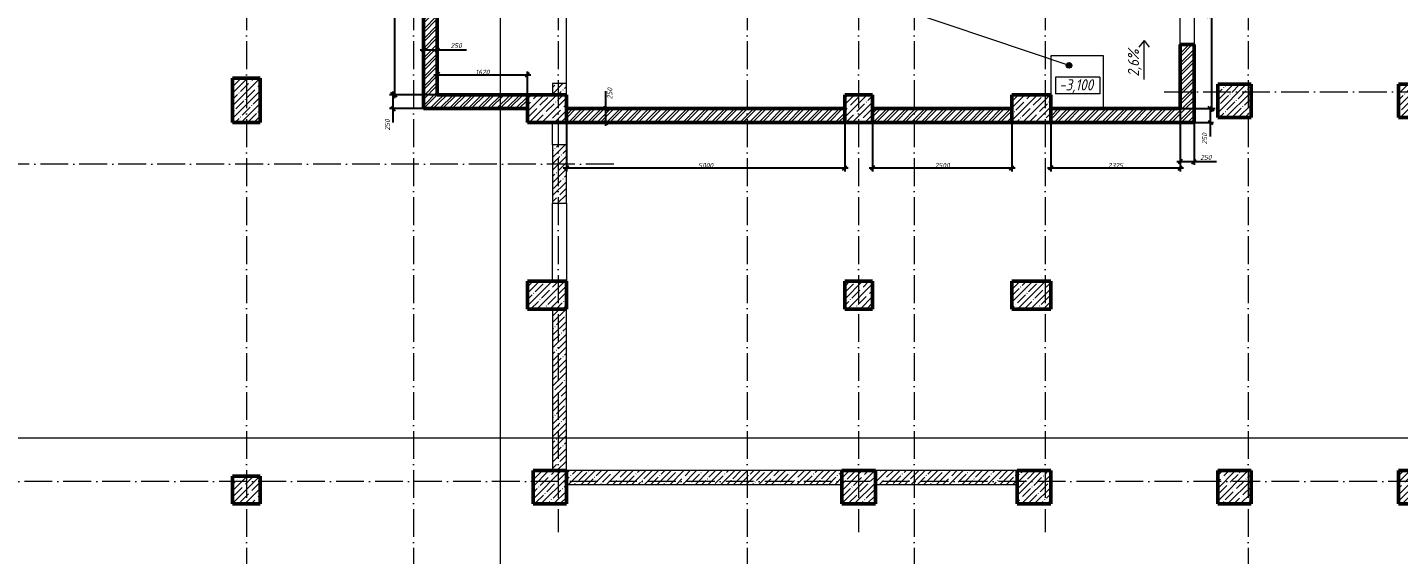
# Model space of a CAD drawing. Header units: millimetres. Extents: x -12989 to 629078, y -109036 to 555275.
# Drawn here: x 527655 to 552289, y 494399 to 503868 of the extents above; entities that cross this region are included whole.
import ezdxf

# ---------------------------------------------------------------- set-up
doc = ezdxf.new("R2010")
doc.units = ezdxf.units.MM
doc.linetypes.add('50_200_ШТРИХ_1Т_ш5_п1_п1_', pattern=[700, 500, -100, 0, -100])
for name, color, linetype, lineweight in [('A-____-____-DIMS', 7, 'Continuous', 9), ('A-FLOR-____-OTLN', 7, 'Continuous', 9), ('A-WALL-____-MCUT-1', 7, 'Continuous', 9), ('A-WALL-____-MCUT-2', 7, 'Continuous', 50), ('A-WALL-____-OTLN', 7, 'Continuous', 9), ('A-WALL-____-PATT-1', 7, 'Continuous', 9), ('G-____-____-DIMS', 7, 'Continuous', 9), ('G-____-____-TEXT', 7, 'Continuous', 9), ('S-COLS-____-MCUT', 7, 'Continuous', 50), ('S-COLS-____-OTLN', 7, 'Continuous', 9), ('S-GRID-____-OTLN-1', 7, '50_200_ШТРИХ_1Т_ш5_п1_п1_', 9)]:
    doc.layers.add(name, color=color, linetype=linetype, lineweight=lineweight)
for name, color, linetype, lineweight, true_color in [('A-WALL-____-OTLN-1', 7, 'Continuous', 9, 0x800000), ('A-WALL-____-PATT-2', 7, 'Continuous', 9, 0x787878), ('G-____-____-SYMB-1', 9, 'Continuous', 9, 0x808080)]:
    doc.layers.add(name, color=color, linetype=linetype, lineweight=lineweight, true_color=true_color)
doc.styles.add('ISOCPEUR_I_2', font='isocpeui.ttf', dxfattribs={"width": 0.85, "height": 2.3})
doc.styles.add('ISOCPEUR_I_3', font='isocpeui.ttf', dxfattribs={"width": 0.85, "height": 2.2})
doc.styles.add('ISOCPEUR_I_7', font='isocpeui.ttf', dxfattribs={"width": 0.9, "height": 90})
doc.dimstyles.new('ISO-1_8_0_9К_СРЕДНИЙ_Кладочные', dxfattribs={"dimscale": 304.8, "dimtxt": 89.638306, "dimasz": 0.246063, "dimexe": 0.19685, "dimexo": 0, "dimgap": 0, "dimtad": 1, "dimdec": 3, "dimrnd": 0.001, "dimdsep": 46, "dimtxsty": 'ISOCPEUR_I_7', "dimblk1": 'OBLIQUE', "dimblk2": 'OBLIQUE', "dimsah": 1, "dimcen": 0.09, "dimdle": 0.19685, "dimazin": 0, "dimtfac": 1, "dimtdec": 4, "dimtix": 1, "dimtmove": 2, "dimatfit": 3, "dimfxl": 1, "dimtvp": 1, "dimtolj": 1, "dimtzin": 0, "dimarcsym": 2})
doc.dimstyles.new('ISO-1_8_0_9К_СРЕДНИЙ_Кладочные_1', dxfattribs={"dimscale": 304.8, "dimtxt": 89.638306, "dimasz": 0.246063, "dimexe": 0.19685, "dimexo": 0, "dimgap": 0, "dimtad": 1, "dimdec": 3, "dimrnd": 0.001, "dimdsep": 46, "dimtxsty": 'ISOCPEUR_I_7', "dimblk1": 'OBLIQUE', "dimblk2": 'OBLIQUE', "dimsah": 1, "dimcen": 0.09, "dimdle": 0.19685, "dimazin": 0, "dimtfac": 1, "dimtdec": 4, "dimtix": 1, "dimtmove": 0, "dimatfit": 3, "dimfxl": 1, "dimtvp": 1, "dimtolj": 1, "dimtzin": 0, "dimarcsym": 2})
pattern_1 = [(45, (513638.8, 428127.92), (-114.04925, 114.04925), []), (45, (513752.85, 428127.92), (-114.04925, 114.04925), [201.612, -40.322, 3.353, -36.97])]
pattern_2 = [(45, (513638.8, 428127.92), (-85.53659, 85.53659), []), (45, (513695.83, 428127.92), (-85.53659, 85.53659), [])]

# ---------------------------------------------------------------- blocks, each defined once
blk = doc.blocks.new('BSC_Колонна _Прямоугольная - 500х700-28080545-АР1_Кладочный план подвала в осях 1-64_Ю-ЯЯ')
at = {"layer": 'S-COLS-____-OTLN'}
h = blk.add_hatch(dxfattribs=at)
h.set_pattern_fill('FP_8', color=256, style=0, pattern_type=2)
h.set_pattern_definition([(315, (-70931.04, 32050), (114.04925, 114.04925), []), (315, (-70931.04, 31935.95), (114.04925, 114.04925), [201.613, -40.323, 3.353, -36.97])])
h.paths.add_polyline_path([(-250, 350), (-250, -350), (250, -350), (250, 350)], flags=0)
at = {"layer": 'S-COLS-____-MCUT'}
for p, q in [((250, 350), (-250, 350)), ((-250, 350), (-250, -350)), ((250, -350), (250, 350)), ((-250, -350), (250, -350))]:
    blk.add_line(p, q, dxfattribs=at)
blk = doc.blocks.new('BSC_Колонна _Прямоугольная - 600х600-V44-АР1_Кладочный план подвала в осях 1-64_Ю-ЯЯ')
at = {"layer": 'S-COLS-____-OTLN'}
h = blk.add_hatch(dxfattribs=at)
h.set_pattern_fill('FP_51', color=256, style=0, pattern_type=2)
h.set_pattern_definition([(45, (-28950, -67481.04), (-114.04925, 114.04925), []), (45, (-28835.95, -67481.04), (-114.04925, 114.04925), [201.613, -40.323, 3.353, -36.97])])
h.paths.add_polyline_path([(-300, -300), (300, -300), (300, 300), (-300, 300)], flags=0)
at = {"layer": 'S-COLS-____-MCUT'}
for p, q in [((300, 300), (-300, 300)), ((-300, 300), (-300, -300)), ((300, -300), (300, 300)), ((-300, -300), (300, -300))]:
    blk.add_line(p, q, dxfattribs=at)
blk = doc.blocks.new('BSC_Колонна _Прямоугольная - 500х800-V59-АР1_Кладочный план подвала в осях 1-64_Ю-ЯЯ')
at = {"layer": 'S-COLS-____-OTLN'}
h = blk.add_hatch(dxfattribs=at)
h.set_pattern_fill('FP_72', color=256, style=0, pattern_type=2)
h.set_pattern_definition([(45, (-17950, -74431.04), (-114.04925, 114.04925), []), (45, (-17835.95, -74431.04), (-114.04925, 114.04925), [201.613, -40.323, 3.353, -36.97])])
h.paths.add_polyline_path([(-250, -400), (250, -400), (250, 400), (-250, 400)], flags=0)
at = {"layer": 'S-COLS-____-MCUT'}
for p, q in [((250, 400), (-250, 400)), ((-250, 400), (-250, -400)), ((250, -400), (250, 400)), ((-250, -400), (250, -400))]:
    blk.add_line(p, q, dxfattribs=at)
blk = doc.blocks.new('BSC_Колонна _Прямоугольная - 500х700-25976089-АР1_Кладочный план подвала в осях 1-64_Ю-ЯЯ')
at = {"layer": 'S-COLS-____-OTLN'}
h = blk.add_hatch(dxfattribs=at)
h.set_pattern_fill('FP_73', color=256, style=0, pattern_type=2)
h.set_pattern_definition([(315, (-74281.04, 23350), (114.04925, 114.04925), []), (315, (-74281.04, 23235.95), (114.04925, 114.04925), [201.613, -40.323, 3.353, -36.97])])
h.paths.add_polyline_path([(-250, 350), (-250, -350), (250, -350), (250, 350)], flags=0)
at = {"layer": 'S-COLS-____-MCUT'}
for p, q in [((250, 350), (-250, 350)), ((-250, 350), (-250, -350)), ((250, -350), (250, 350)), ((-250, -350), (250, -350))]:
    blk.add_line(p, q, dxfattribs=at)
blk = doc.blocks.new('BSC_Колонна _Прямоугольная - 500х700-V60-АР1_Кладочный план подвала в осях 1-64_Ю-ЯЯ')
at = {"layer": 'S-COLS-____-OTLN'}
h = blk.add_hatch(dxfattribs=at)
h.set_pattern_fill('FP_74', color=256, style=0, pattern_type=2)
h.set_pattern_definition([(315, (-70931.04, 23350), (114.04925, 114.04925), []), (315, (-70931.04, 23235.95), (114.04925, 114.04925), [201.613, -40.323, 3.353, -36.97])])
h.paths.add_polyline_path([(-250, 350), (-250, -350), (250, -350), (250, 350)], flags=0)
at = {"layer": 'S-COLS-____-MCUT'}
for p, q in [((250, 350), (-250, 350)), ((-250, 350), (-250, -350)), ((250, -350), (250, 350)), ((-250, -350), (250, -350))]:
    blk.add_line(p, q, dxfattribs=at)
blk = doc.blocks.new('BSC_Колонна _Прямоугольная - 500х500-V63-АР1_Кладочный план подвала в осях 1-64_Ю-ЯЯ')
at = {"layer": 'S-COLS-____-OTLN'}
h = blk.add_hatch(dxfattribs=at)
h.set_pattern_fill('FP_77', color=256, style=0, pattern_type=2)
h.set_pattern_definition([(45, (-17950, -67431.04), (-114.04925, 114.04925), []), (45, (-17835.95, -67431.04), (-114.04925, 114.04925), [201.613, -40.323, 3.353, -36.97])])
h.paths.add_polyline_path([(-250, -250), (250, -250), (250, 250), (-250, 250)], flags=0)
at = {"layer": 'S-COLS-____-MCUT'}
for p, q in [((250, 250), (-250, 250)), ((-250, 250), (-250, -250)), ((250, -250), (250, 250)), ((-250, -250), (250, -250))]:
    blk.add_line(p, q, dxfattribs=at)
blk = doc.blocks.new('BSC_Колонна _Прямоугольная - 500х700-V64-АР1_Кладочный план подвала в осях 1-64_Ю-ЯЯ')
at = {"layer": 'S-COLS-____-OTLN'}
h = blk.add_hatch(dxfattribs=at)
h.set_pattern_fill('FP_78', color=256, style=0, pattern_type=2)
h.set_pattern_definition([(315, (-74281.04, 32050), (114.04925, 114.04925), []), (315, (-74281.04, 31935.95), (114.04925, 114.04925), [201.613, -40.323, 3.353, -36.97])])
h.paths.add_polyline_path([(-250, 350), (-250, -350), (250, -350), (250, 350)], flags=0)
at = {"layer": 'S-COLS-____-MCUT'}
for p, q in [((250, 350), (-250, 350)), ((-250, 350), (-250, -350)), ((250, -350), (250, 350)), ((-250, -350), (250, -350))]:
    blk.add_line(p, q, dxfattribs=at)
blk = doc.blocks.new('BSC_Колонна _Прямоугольная - 600х600-V70-АР1_Кладочный план подвала в осях 1-64_Ю-ЯЯ')
at = {"layer": 'S-COLS-____-OTLN'}
h = blk.add_hatch(dxfattribs=at)
h.set_pattern_fill('FP_84', color=256, style=0, pattern_type=2)
h.set_pattern_definition([(45, (-35700, -67481.04), (-114.04925, 114.04925), []), (45, (-35585.95, -67481.04), (-114.04925, 114.04925), [201.613, -40.323, 3.353, -36.97])])
h.paths.add_polyline_path([(-300, -300), (300, -300), (300, 300), (-300, 300)], flags=0)
at = {"layer": 'S-COLS-____-MCUT'}
for p, q in [((300, 300), (-300, 300)), ((-300, 300), (-300, -300)), ((300, -300), (300, 300)), ((-300, -300), (300, -300))]:
    blk.add_line(p, q, dxfattribs=at)
blk = doc.blocks.new('BSC_Колонна _Прямоугольная - 600х600-28080544-АР1_Кладочный план подвала в осях 1-64_Ю-ЯЯ')
at = {"layer": 'S-COLS-____-OTLN'}
h = blk.add_hatch(dxfattribs=at)
h.set_pattern_fill('FP_85', color=256, style=0, pattern_type=2)
h.set_pattern_definition([(45, (-35700, -74421.04), (-114.04925, 114.04925), []), (45, (-35585.95, -74421.04), (-114.04925, 114.04925), [201.613, -40.323, 3.353, -36.97])])
h.paths.add_polyline_path([(-300, -300), (300, -300), (300, 300), (-300, 300)], flags=0)
at = {"layer": 'S-COLS-____-MCUT'}
for p, q in [((300, 300), (-300, 300)), ((-300, 300), (-300, -300)), ((300, -300), (300, 300)), ((-300, -300), (300, -300))]:
    blk.add_line(p, q, dxfattribs=at)
blk = doc.blocks.new('BSC_Колонна _Прямоугольная - 600х600-V77-АР1_Кладочный план подвала в осях 1-64_Ю-ЯЯ')
at = {"layer": 'S-COLS-____-OTLN'}
h = blk.add_hatch(dxfattribs=at)
h.set_pattern_fill('FP_92', color=256, style=0, pattern_type=2)
h.set_pattern_definition([(45, (-38950, -74421.04), (-114.04925, 114.04925), []), (45, (-38835.95, -74421.04), (-114.04925, 114.04925), [201.613, -40.323, 3.353, -36.97])])
h.paths.add_polyline_path([(-300, -300), (300, -300), (300, 300), (-300, 300)], flags=0)
at = {"layer": 'S-COLS-____-MCUT'}
for p, q in [((300, 300), (-300, 300)), ((-300, 300), (-300, -300)), ((300, -300), (300, 300)), ((-300, -300), (300, -300))]:
    blk.add_line(p, q, dxfattribs=at)
blk = doc.blocks.new('BSC_Колонна _Прямоугольная - 600х600-V84-АР1_Кладочный план подвала в осях 1-64_Ю-ЯЯ')
at = {"layer": 'S-COLS-____-OTLN'}
h = blk.add_hatch(dxfattribs=at)
h.set_pattern_fill('FP_99', color=256, style=0, pattern_type=2)
h.set_pattern_definition([(45, (-38950, -67481.04), (-114.04925, 114.04925), []), (45, (-38835.95, -67481.04), (-114.04925, 114.04925), [201.613, -40.323, 3.353, -36.97])])
h.paths.add_polyline_path([(-300, -300), (300, -300), (300, 300), (-300, 300)], flags=0)
at = {"layer": 'S-COLS-____-MCUT'}
for p, q in [((300, 300), (-300, 300)), ((-300, 300), (-300, -300)), ((300, -300), (300, 300)), ((-300, -300), (300, -300))]:
    blk.add_line(p, q, dxfattribs=at)
blk = doc.blocks.new('BSC_Колонна _Прямоугольная - 600х600-V99-АР1_Кладочный план подвала в осях 1-64_Ю-ЯЯ')
at = {"layer": 'S-COLS-____-OTLN'}
h = blk.add_hatch(dxfattribs=at)
h.set_pattern_fill('FP_115', color=256, style=0, pattern_type=2)
h.set_pattern_definition([(45, (-32100, -67481.04), (-114.04925, 114.04925), []), (45, (-31985.95, -67481.04), (-114.04925, 114.04925), [201.613, -40.323, 3.353, -36.97])])
h.paths.add_polyline_path([(-300, -300), (300, -300), (300, 300), (-300, 300)], flags=0)
at = {"layer": 'S-COLS-____-MCUT'}
for p, q in [((300, 300), (-300, 300)), ((-300, 300), (-300, -300)), ((300, -300), (300, 300)), ((-300, -300), (300, -300))]:
    blk.add_line(p, q, dxfattribs=at)
blk = doc.blocks.new('BSC_Колонна _Прямоугольная - 600х600-V100-АР1_Кладочный план подвала в осях 1-64_Ю-ЯЯ')
at = {"layer": 'S-COLS-____-OTLN'}
h = blk.add_hatch(dxfattribs=at)
h.set_pattern_fill('FP_116', color=256, style=0, pattern_type=2)
h.set_pattern_definition([(45, (-23400, -67481.04), (-114.04925, 114.04925), []), (45, (-23285.95, -67481.04), (-114.04925, 114.04925), [201.613, -40.323, 3.353, -36.97])])
h.paths.add_polyline_path([(-300, -300), (300, -300), (300, 300), (-300, 300)], flags=0)
at = {"layer": 'S-COLS-____-MCUT'}
for p, q in [((300, 300), (-300, 300)), ((-300, 300), (-300, -300)), ((300, -300), (300, 300)), ((-300, -300), (300, -300))]:
    blk.add_line(p, q, dxfattribs=at)
blk = doc.blocks.new('BSC_Колонна _Прямоугольная - 500х500-V163-АР1_Кладочный план подвала в осях 1-64_Ю-ЯЯ')
at = {"layer": 'S-COLS-____-OTLN'}
h = blk.add_hatch(dxfattribs=at)
h.set_pattern_fill('FP_180', color=256, style=0, pattern_type=2)
h.set_pattern_definition([(45, (-28950, -74281.04), (-114.04925, 114.04925), []), (45, (-28835.95, -74281.04), (-114.04925, 114.04925), [201.613, -40.323, 3.353, -36.97])])
h.paths.add_polyline_path([(-250, -250), (250, -250), (250, 250), (-250, 250)], flags=0)
at = {"layer": 'S-COLS-____-MCUT'}
for p, q in [((250, 250), (-250, 250)), ((-250, 250), (-250, -250)), ((250, -250), (250, 250)), ((-250, -250), (250, -250))]:
    blk.add_line(p, q, dxfattribs=at)
blk = doc.blocks.new('BSC_Колонна _Прямоугольная - 500х500-V164-АР1_Кладочный план подвала в осях 1-64_Ю-ЯЯ')
at = {"layer": 'S-COLS-____-OTLN'}
h = blk.add_hatch(dxfattribs=at)
h.set_pattern_fill('FP_181', color=256, style=0, pattern_type=2)
h.set_pattern_definition([(45, (-28950, -70931.04), (-114.04925, 114.04925), []), (45, (-28835.95, -70931.04), (-114.04925, 114.04925), [201.613, -40.323, 3.353, -36.97])])
h.paths.add_polyline_path([(-250, -250), (250, -250), (250, 250), (-250, 250)], flags=0)
at = {"layer": 'S-COLS-____-MCUT'}
for p, q in [((250, 250), (-250, 250)), ((-250, 250), (-250, -250)), ((250, -250), (250, 250)), ((-250, -250), (250, -250))]:
    blk.add_line(p, q, dxfattribs=at)
blk = doc.blocks.new('_Oblique')
at = {"color": 0, "linetype": 'ByBlock', "lineweight": -2}
blk.add_line((-0.5, -0.5), (0.5, 0.5), dxfattribs=at)
blk = doc.blocks.new('*D6667')
at = {"layer": 'A-____-____-DIMS', "color": 0, "lineweight": -2, "transparency": 16777216}
for p, q in [((534769, 505859), (534192, 505859)), ((534252, 505919), (534252, 502599)), ((535019, 502659), (534192, 502659))]:
    blk.add_line(p, q, dxfattribs=at)
at = {"layer": 'Defpoints', "color": 0, "transparency": 16777216}
for p in [(534769, 505859), (534252, 502659), (535019, 502659)]:
    blk.add_point(p, dxfattribs=at)
at = {"layer": 'A-____-____-DIMS', "color": 0, "lineweight": -2, "transparency": 16777216, "xscale": 75, "yscale": 75, "zscale": 75}
for p, rotation in [((534252, 505859), 90), ((534252, 502659), 270)]:
    blk.add_blockref('_Oblique', p, dxfattribs=dict(at, rotation=rotation))
at = {"layer": 'A-____-____-DIMS', "color": 0, "transparency": 16777216, "insert": (534207, 504259), "char_height": 90, "width": 546.1, "attachment_point": 5, "rotation": 90, "style": 'ISOCPEUR_I_7'}
blk.add_mtext('\\A1;3200', dxfattribs=at)
blk = doc.blocks.new('*D6668')
at = {"layer": 'A-____-____-DIMS', "color": 0, "lineweight": -2, "transparency": 16777216}
for p, q in [((535019, 502659), (534163, 502659)), ((534223, 502719), (534223, 502409)), ((536639, 502409), (534163, 502409)), ((534223, 502409), (534223, 502160))]:
    blk.add_line(p, q, dxfattribs=at)
at = {"layer": 'Defpoints', "color": 0, "transparency": 16777216}
for p in [(535019, 502659), (534223, 502409), (536639, 502409)]:
    blk.add_point(p, dxfattribs=at)
at = {"layer": 'A-____-____-DIMS', "color": 0, "lineweight": -2, "transparency": 16777216, "xscale": 75, "yscale": 75, "zscale": 75}
for p, rotation in [((534223, 502659), 90), ((534223, 502409), 270)]:
    blk.add_blockref('_Oblique', p, dxfattribs=dict(at, rotation=rotation))
at = {"layer": 'A-____-____-DIMS', "color": 0, "transparency": 16777216, "insert": (534077, 502015), "char_height": 90, "width": 409.58, "attachment_point": 1, "rotation": 90, "line_spacing_factor": 1.149209, "style": 'ISOCPEUR_I_7'}
blk.add_mtext('\\A1;250', dxfattribs=at)
blk = doc.blocks.new('*D6669')
at = {"layer": 'A-____-____-DIMS', "color": 0, "lineweight": -2, "transparency": 16777216}
for p, q in [((534769, 503124), (534769, 503526)), ((535019, 503124), (535019, 503526)), ((534709, 503466), (535019, 503466)), ((535019, 503466), (535546, 503466))]:
    blk.add_line(p, q, dxfattribs=at)
at = {"layer": 'Defpoints', "color": 0, "transparency": 16777216}
for p in [(535019, 503466), (534769, 503124), (535019, 503124)]:
    blk.add_point(p, dxfattribs=at)
at = {"layer": 'A-____-____-DIMS', "color": 0, "lineweight": -2, "transparency": 16777216, "xscale": 75, "yscale": 75, "zscale": 75, "rotation": 180}
blk.add_blockref('_Oblique', (534769, 503466), dxfattribs=at)
at = {"layer": 'A-____-____-DIMS', "color": 0, "lineweight": -2, "transparency": 16777216, "xscale": 75, "yscale": 75, "zscale": 75}
blk.add_blockref('_Oblique', (535019, 503466), dxfattribs=at)
at = {"layer": 'A-____-____-DIMS', "color": 0, "transparency": 16777216, "insert": (535255, 503586), "char_height": 90, "width": 409.58, "attachment_point": 1, "line_spacing_factor": 1.149209, "style": 'ISOCPEUR_I_7'}
blk.add_mtext('\\A1;250', dxfattribs=at)
blk = doc.blocks.new('*D6670')
at = {"layer": 'A-____-____-DIMS', "color": 0, "lineweight": -2, "transparency": 16777216}
for p, q in [((534959, 503018), (536699, 503018)), ((535019, 503124), (535019, 502958)), ((536639, 502659), (536639, 503078))]:
    blk.add_line(p, q, dxfattribs=at)
at = {"layer": 'Defpoints', "color": 0, "transparency": 16777216}
for p in [(535019, 503124), (536639, 503018), (536639, 502659)]:
    blk.add_point(p, dxfattribs=at)
at = {"layer": 'A-____-____-DIMS', "color": 0, "lineweight": -2, "transparency": 16777216, "xscale": 75, "yscale": 75, "zscale": 75, "rotation": 180}
blk.add_blockref('_Oblique', (535019, 503018), dxfattribs=at)
at = {"layer": 'A-____-____-DIMS', "color": 0, "lineweight": -2, "transparency": 16777216, "xscale": 75, "yscale": 75, "zscale": 75}
blk.add_blockref('_Oblique', (536639, 503018), dxfattribs=at)
at = {"layer": 'A-____-____-DIMS', "color": 0, "transparency": 16777216, "insert": (535829, 503063), "char_height": 90, "width": 504.73, "attachment_point": 5, "style": 'ISOCPEUR_I_7'}
blk.add_mtext('\\A1;1620', dxfattribs=at)
blk = doc.blocks.new('*D6673')
at = {"layer": 'A-____-____-DIMS', "color": 0, "lineweight": -2, "transparency": 16777216}
for p, q in [((548364, 502409), (548966, 502409)), ((548906, 502409), (548906, 502099)), ((548614, 502159), (548966, 502159)), ((548906, 502159), (548906, 501911))]:
    blk.add_line(p, q, dxfattribs=at)
at = {"layer": 'Defpoints', "color": 0, "transparency": 16777216}
for p in [(548364, 502409), (548906, 502409), (548614, 502159)]:
    blk.add_point(p, dxfattribs=at)
at = {"layer": 'A-____-____-DIMS', "color": 0, "lineweight": -2, "transparency": 16777216, "xscale": 75, "yscale": 75, "zscale": 75}
for p, rotation in [((548906, 502409), 90), ((548906, 502159), 270)]:
    blk.add_blockref('_Oblique', p, dxfattribs=dict(at, rotation=rotation))
at = {"layer": 'A-____-____-DIMS', "color": 0, "transparency": 16777216, "insert": (548760, 501766), "char_height": 90, "width": 409.58, "attachment_point": 1, "rotation": 90, "line_spacing_factor": 1.149209, "style": 'ISOCPEUR_I_7'}
blk.add_mtext('\\A1;250', dxfattribs=at)
blk = doc.blocks.new('*D6674')
at = {"layer": 'A-____-____-DIMS', "color": 0, "lineweight": -2, "transparency": 16777216}
for p, q in [((548829, 505859), (548995, 505859)), ((548935, 502349), (548935, 505919)), ((548364, 502409), (548995, 502409))]:
    blk.add_line(p, q, dxfattribs=at)
at = {"layer": 'Defpoints', "color": 0, "transparency": 16777216}
for p in [(548829, 505859), (548935, 505859), (548364, 502409)]:
    blk.add_point(p, dxfattribs=at)
at = {"layer": 'A-____-____-DIMS', "color": 0, "lineweight": -2, "transparency": 16777216, "xscale": 75, "yscale": 75, "zscale": 75}
for p, rotation in [((548935, 505859), 90), ((548935, 502409), 270)]:
    blk.add_blockref('_Oblique', p, dxfattribs=dict(at, rotation=rotation))
at = {"layer": 'A-____-____-DIMS', "color": 0, "transparency": 16777216, "insert": (548890, 504134), "char_height": 90, "width": 562.65, "attachment_point": 5, "rotation": 90, "style": 'ISOCPEUR_I_7'}
blk.add_mtext('\\A1;3450', dxfattribs=at)
blk = doc.blocks.new('*D6675')
at = {"layer": 'A-____-____-DIMS', "color": 0, "lineweight": -2, "transparency": 16777216}
for p, q in [((548364, 502409), (548364, 501283)), ((546039, 502159), (546039, 501283)), ((545979, 501343), (548424, 501343))]:
    blk.add_line(p, q, dxfattribs=at)
at = {"layer": 'Defpoints', "color": 0, "transparency": 16777216}
for p in [(548364, 502409), (546039, 502159), (548364, 501343)]:
    blk.add_point(p, dxfattribs=at)
at = {"layer": 'A-____-____-DIMS', "color": 0, "lineweight": -2, "transparency": 16777216, "xscale": 75, "yscale": 75, "zscale": 75, "rotation": 180}
blk.add_blockref('_Oblique', (546039, 501343), dxfattribs=at)
at = {"layer": 'A-____-____-DIMS', "color": 0, "lineweight": -2, "transparency": 16777216, "xscale": 75, "yscale": 75, "zscale": 75}
blk.add_blockref('_Oblique', (548364, 501343), dxfattribs=at)
at = {"layer": 'A-____-____-DIMS', "color": 0, "transparency": 16777216, "insert": (547201, 501388), "char_height": 90, "width": 546.1, "attachment_point": 5, "style": 'ISOCPEUR_I_7'}
blk.add_mtext('\\A1;2325', dxfattribs=at)
blk = doc.blocks.new('*D6676')
at = {"layer": 'A-____-____-DIMS', "color": 0, "lineweight": -2, "transparency": 16777216}
for p, q in [((548364, 502409), (548364, 501398)), ((548614, 502159), (548614, 501398)), ((548304, 501458), (548614, 501458)), ((548614, 501458), (549015, 501458))]:
    blk.add_line(p, q, dxfattribs=at)
at = {"layer": 'Defpoints', "color": 0, "transparency": 16777216}
for p in [(548364, 502409), (548614, 502159), (548614, 501458)]:
    blk.add_point(p, dxfattribs=at)
at = {"layer": 'A-____-____-DIMS', "color": 0, "lineweight": -2, "transparency": 16777216, "xscale": 75, "yscale": 75, "zscale": 75, "rotation": 180}
blk.add_blockref('_Oblique', (548364, 501458), dxfattribs=at)
at = {"layer": 'A-____-____-DIMS', "color": 0, "lineweight": -2, "transparency": 16777216, "xscale": 75, "yscale": 75, "zscale": 75}
blk.add_blockref('_Oblique', (548614, 501458), dxfattribs=at)
at = {"layer": 'A-____-____-DIMS', "color": 0, "transparency": 16777216, "insert": (548724, 501578), "char_height": 90, "width": 409.58, "attachment_point": 1, "line_spacing_factor": 1.149209, "style": 'ISOCPEUR_I_7'}
blk.add_mtext('\\A1;250', dxfattribs=at)
blk = doc.blocks.new('*D6677')
at = {"layer": 'A-____-____-DIMS', "color": 0, "lineweight": -2, "transparency": 16777216}
for p, q in [((542839, 502159), (542839, 501283)), ((545339, 502159), (545339, 501283)), ((542779, 501343), (545399, 501343))]:
    blk.add_line(p, q, dxfattribs=at)
at = {"layer": 'Defpoints', "color": 0, "transparency": 16777216}
for p in [(542839, 502159), (545339, 502159), (545339, 501343)]:
    blk.add_point(p, dxfattribs=at)
at = {"layer": 'A-____-____-DIMS', "color": 0, "lineweight": -2, "transparency": 16777216, "xscale": 75, "yscale": 75, "zscale": 75, "rotation": 180}
blk.add_blockref('_Oblique', (542839, 501343), dxfattribs=at)
at = {"layer": 'A-____-____-DIMS', "color": 0, "lineweight": -2, "transparency": 16777216, "xscale": 75, "yscale": 75, "zscale": 75}
blk.add_blockref('_Oblique', (545339, 501343), dxfattribs=at)
at = {"layer": 'A-____-____-DIMS', "color": 0, "transparency": 16777216, "insert": (544089, 501388), "char_height": 90, "width": 546.1, "attachment_point": 5, "style": 'ISOCPEUR_I_7'}
blk.add_mtext('\\A1;2500', dxfattribs=at)
blk = doc.blocks.new('*D6678')
at = {"layer": 'A-____-____-DIMS', "color": 0, "lineweight": -2, "transparency": 16777216}
for p, q in [((537339, 502159), (537339, 501283)), ((542339, 502159), (542339, 501283)), ((537279, 501343), (542399, 501343))]:
    blk.add_line(p, q, dxfattribs=at)
at = {"layer": 'Defpoints', "color": 0, "transparency": 16777216}
for p in [(537339, 502159), (542339, 502159), (542339, 501343)]:
    blk.add_point(p, dxfattribs=at)
at = {"layer": 'A-____-____-DIMS', "color": 0, "lineweight": -2, "transparency": 16777216, "xscale": 75, "yscale": 75, "zscale": 75, "rotation": 180}
blk.add_blockref('_Oblique', (537339, 501343), dxfattribs=at)
at = {"layer": 'A-____-____-DIMS', "color": 0, "lineweight": -2, "transparency": 16777216, "xscale": 75, "yscale": 75, "zscale": 75}
blk.add_blockref('_Oblique', (542339, 501343), dxfattribs=at)
at = {"layer": 'A-____-____-DIMS', "color": 0, "transparency": 16777216, "insert": (539839, 501388), "char_height": 90, "width": 546.1, "attachment_point": 5, "style": 'ISOCPEUR_I_7'}
blk.add_mtext('\\A1;5000', dxfattribs=at)
blk = doc.blocks.new('*D6679')
at = {"layer": 'A-____-____-DIMS', "color": 0, "lineweight": -2, "transparency": 16777216}
for p, q in [((538047, 502409), (538047, 502723)), ((538143, 502409), (537987, 502409)), ((538047, 502099), (538047, 502409)), ((538143, 502159), (537987, 502159))]:
    blk.add_line(p, q, dxfattribs=at)
at = {"layer": 'Defpoints', "color": 0, "transparency": 16777216}
for p in [(538047, 502409), (538143, 502409), (538143, 502159)]:
    blk.add_point(p, dxfattribs=at)
at = {"layer": 'A-____-____-DIMS', "color": 0, "lineweight": -2, "transparency": 16777216, "xscale": 75, "yscale": 75, "zscale": 75}
for p, rotation in [((538047, 502409), 90), ((538047, 502159), 270)]:
    blk.add_blockref('_Oblique', p, dxfattribs=dict(at, rotation=rotation))
at = {"layer": 'A-____-____-DIMS', "color": 0, "transparency": 16777216, "insert": (538073, 502579), "char_height": 90, "width": 409.58, "attachment_point": 1, "rotation": 90, "line_spacing_factor": 1.149209, "style": 'ISOCPEUR_I_7'}
blk.add_mtext('\\A1;250', dxfattribs=at)
blk = doc.blocks.new('Высотные отметки - 9_5х3_5_h_-17668430-АР1_Кладочный план подвала в осях 1-64_Ю-ЯЯ')
at = {"layer": 'G-____-____-DIMS'}
for p, q in [((-4, 3), (-4, 0)), ((4, 3), (-4, 3)), ((4, 3), (4, 0)), ((4, 0), (-4, 0))]:
    blk.add_line(p, q, dxfattribs=at)

msp = doc.modelspace()

# ---------------------------------------------------------------- hatches: boundary and pattern name
at = {"layer": 'A-WALL-____-PATT-1'}
h = msp.add_hatch(dxfattribs=at)
h.set_pattern_fill('FP_1', color=256, style=0, pattern_type=2)
h.set_pattern_definition(pattern_1)
h.paths.add_polyline_path([(537338.8036, 502658.9591), (537338.8036, 502858.9591), (537088.8036, 502858.9591), (537088.8036, 502658.9591)], flags=0)
h = msp.add_hatch(dxfattribs=at)
h.set_pattern_fill('FP_1', color=256, style=0, pattern_type=2)
h.set_pattern_definition(pattern_1)
h.paths.add_polyline_path([(537088.8036, 500708.9591), (537338.8036, 500708.9591), (537338.8036, 501758.9591), (537088.8036, 501758.9591), (537088.8036, 501497.0222)], flags=0)
h = msp.add_hatch(dxfattribs=at)
h.set_pattern_fill('FP_1', color=256, style=0, pattern_type=2)
h.set_pattern_definition(pattern_1)
h.paths.add_polyline_path([(537088.8036, 495908.9591), (537338.8036, 495908.9591), (537338.8036, 498808.9591), (537088.8036, 498808.9591)], flags=0)
h = msp.add_hatch(dxfattribs=at)
h.set_pattern_fill('FP_1', color=256, style=0, pattern_type=2)
h.set_pattern_definition(pattern_1)
h.paths.add_polyline_path([(541904.1862, 495658.9591), (542288.8036, 495658.9591), (542288.8036, 495908.9591), (537338.8036, 495908.9591), (537338.8036, 495658.9591)], flags=0)
h = msp.add_hatch(dxfattribs=at)
h.set_pattern_fill('FP_1', color=256, style=0, pattern_type=2)
h.set_pattern_definition(pattern_1)
h.paths.add_polyline_path([(545438.8036, 495658.9591), (545438.8036, 495908.9591), (542888.8036, 495908.9591), (542888.8036, 495658.9591)], flags=0)
at = {"layer": 'A-WALL-____-PATT-2'}
h = msp.add_hatch(dxfattribs=at)
h.set_pattern_fill('FP_53', color=256, style=0, pattern_type=2)
h.set_pattern_definition(pattern_2)
h.paths.add_polyline_path([(534834.3188, 502408.9591), (535018.8036, 502408.9591), (535018.8036, 505858.9591), (534768.8036, 505858.9591), (534768.8036, 502408.9591)], flags=0)
h = msp.add_hatch(dxfattribs=at)
h.set_pattern_fill('FP_53', color=256, style=0, pattern_type=2)
h.set_pattern_definition(pattern_2)
h.paths.add_polyline_path([(548363.8036, 502408.9591), (548613.8036, 502408.9591), (548613.8036, 503558.9591), (548363.8036, 503558.9591)], flags=0)
h.paths.add_polyline_path([(548613.8036, 504658.9591), (548613.8036, 505858.9591), (548363.8036, 505858.9591), (548363.8036, 504658.9591)], flags=0)
h = msp.add_hatch(dxfattribs=at)
h.set_pattern_fill('FP_53', color=256, style=0, pattern_type=2)
h.set_pattern_definition(pattern_2)
h.paths.add_polyline_path([(535018.8036, 502408.9591), (536638.8036, 502408.9591), (536638.8036, 502658.9591), (535018.8036, 502658.9591)], flags=0)
h = msp.add_hatch(dxfattribs=at)
h.set_pattern_fill('FP_53', color=256, style=0, pattern_type=2)
h.set_pattern_definition(pattern_2)
h.paths.add_polyline_path([(541904.1862, 502158.9591), (542338.8036, 502158.9591), (542338.8036, 502408.9591), (537338.8036, 502408.9591), (537338.8036, 502158.9591), (538369.2525, 502158.9591)], flags=0)
h = msp.add_hatch(dxfattribs=at)
h.set_pattern_fill('FP_53', color=256, style=0, pattern_type=2)
h.set_pattern_definition(pattern_2)
h.paths.add_polyline_path([(545338.8036, 502158.9591), (545338.8036, 502408.9591), (542838.8036, 502408.9591), (542838.8036, 502158.9591)], flags=0)
h = msp.add_hatch(dxfattribs=at)
h.set_pattern_fill('FP_53', color=256, style=0, pattern_type=2)
h.set_pattern_definition(pattern_2)
h.paths.add_polyline_path([(548613.8036, 502158.9591), (548613.8036, 502408.9591), (546038.8036, 502408.9591), (546038.8036, 502158.9591)], flags=0)
at = {"layer": 'G-____-____-TEXT'}
h = msp.add_hatch(color=256, dxfattribs=at)
edge = h.paths.add_edge_path(flags=0)
edge.add_arc((546369.0782, 503186.0913), 50, 0, 360)

# ---------------------------------------------------------------- linework, layer by layer
at = {"layer": 'A-FLOR-____-OTLN'}
for p, q in [((537338.8036, 502858.9591), (537338.8036, 504308.9591)), ((546988.8036, 503358.9591), (546038.8036, 503358.9591)), ((546038.8036, 503358.9591), (546038.8036, 502658.9591)), ((546988.8036, 502408.9591), (546988.8036, 503358.9591))]:
    msp.add_line(p, q, dxfattribs=at)
at = {"layer": 'A-WALL-____-MCUT-1'}
for p, q in [((537088.8036, 502858.9591), (537088.8036, 502658.9591)), ((537338.8036, 502858.9591), (537088.8036, 502858.9591)), ((537338.8036, 502658.9591), (537338.8036, 502858.9591)), ((537088.8036, 501758.9591), (537088.8036, 500708.9591)), ((537338.8036, 501758.9591), (537088.8036, 501758.9591)), ((537338.8036, 500708.9591), (537338.8036, 501758.9591)), ((537088.8036, 500708.9591), (537338.8036, 500708.9591)), ((537088.8036, 498808.9591), (537088.8036, 495908.9591)), ((537338.8036, 495908.9591), (537338.8036, 498808.9591)), ((542288.8036, 495908.9591), (537338.8036, 495908.9591)), ((545438.8036, 495908.9591), (542888.8036, 495908.9591)), ((537338.8036, 495658.9591), (542288.8036, 495658.9591)), ((542888.8036, 495658.9591), (545438.8036, 495658.9591))]:
    msp.add_line(p, q, dxfattribs=at)
at = {"layer": 'A-WALL-____-MCUT-2'}
for p, q in [((534768.8036, 505858.9591), (534768.8036, 502408.9591)), ((535018.8036, 502658.9591), (535018.8036, 505858.9591)), ((548363.8036, 503558.9591), (548363.8036, 502408.9591)), ((548613.8036, 503558.9591), (548363.8036, 503558.9591)), ((548613.8036, 502158.9591), (548613.8036, 503558.9591)), ((536638.8036, 502658.9591), (535018.8036, 502658.9591)), ((534768.8036, 502408.9591), (536638.8036, 502408.9591)), ((542338.8036, 502408.9591), (537338.8036, 502408.9591)), ((545338.8036, 502408.9591), (542838.8036, 502408.9591)), ((548363.8036, 502408.9591), (546038.8036, 502408.9591)), ((537338.8036, 502158.9591), (542338.8036, 502158.9591)), ((542838.8036, 502158.9591), (545338.8036, 502158.9591)), ((546038.8036, 502158.9591), (548613.8036, 502158.9591))]:
    msp.add_line(p, q, dxfattribs=at)
at = {"layer": 'A-WALL-____-OTLN'}
for p, q in [((537088.8036, 501758.9591), (537088.8036, 502158.9591)), ((537338.8036, 502158.9591), (537338.8036, 501758.9591)), ((537088.8036, 499308.9591), (537088.8036, 500708.9591)), ((537338.8036, 500708.9591), (537338.8036, 499308.9591))]:
    msp.add_line(p, q, dxfattribs=at)
at = {"layer": 'A-WALL-____-OTLN-1'}
for p, q in [((548363.8036, 503558.9591), (548363.8036, 504658.9591)), ((548613.8036, 504658.9591), (548613.8036, 503558.9591))]:
    msp.add_line(p, q, dxfattribs=at)
at = {"layer": 'G-____-____-DIMS'}
for p, q in [((547716.2706, 503631.9139), (547624.1914, 503511.9139)), ((547716.2706, 503631.9139), (547808.3499, 503511.9139)), ((547716.2706, 502931.9139), (547716.2706, 503631.9139))]:
    msp.add_line(p, q, dxfattribs=at)
at = {"layer": 'G-____-____-SYMB-1'}
for p, q in [((536148.8036, 514793.7637), (536148.8036, 483049.4424)), ((508703.2302, 496498.9591), (618010.2148, 496498.9591))]:
    msp.add_line(p, q, dxfattribs=at)
at = {"layer": 'G-____-____-TEXT'}
msp.add_line((546369.0782, 503186.0913), (541008.9618, 504990.782), dxfattribs=at)
msp.add_circle((546369.0782, 503186.0913), 50, dxfattribs=at)
at = {"layer": 'S-GRID-____-OTLN-1'}
for p, q in [((531588.8036, 519020.7686), (531588.8036, 481019.505)), ((534588.8036, 519020.7686), (534588.8036, 481019.505)), ((537188.8036, 519020.7686), (537188.8036, 494803.4009)), ((540588.8036, 519020.7686), (540588.8036, 481019.505)), ((542588.8036, 519020.7686), (542588.8036, 494803.4009)), ((543588.8036, 519020.7686), (543588.8036, 481019.505)), ((545938.8036, 519020.7686), (545938.8036, 494803.4009)), ((549588.8036, 519020.7686), (549588.8036, 481019.505)), ((548076.2496, 502708.9591), (617713.2102, 502708.9591)), ((538188.8036, 501408.9591), (508970.0334, 501408.9591)), ((617713.2102, 495708.9591), (508970.0334, 495708.9591))]:
    msp.add_line(p, q, dxfattribs=at)

# ---------------------------------------------------------------- block references
at = {"layer": 'G-____-____-DIMS', "xscale": 99.99999999999993, "yscale": 99.99999999999993, "zscale": 99.99999999999993}
msp.add_blockref('Высотные отметки - 9_5х3_5_h_-17668430-АР1_Кладочный план подвала в осях 1-64_Ю-ЯЯ', (546524.2195, 502675.9218), dxfattribs=at)
at = {"layer": 'S-COLS-____-OTLN'}
for name, p in [('BSC_Колонна _Прямоугольная - 500х800-V59-АР1_Кладочный план подвала в осях 1-64_Ю-ЯЯ', (531588.8036, 502558.9591)), ('BSC_Колонна _Прямоугольная - 600х600-28080544-АР1_Кладочный план подвала в осях 1-64_Ю-ЯЯ', (549338.8036, 502548.9591)), ('BSC_Колонна _Прямоугольная - 600х600-V77-АР1_Кладочный план подвала в осях 1-64_Ю-ЯЯ', (552588.8036, 502548.9591)), ('BSC_Колонна _Прямоугольная - 500х500-V163-АР1_Кладочный план подвала в осях 1-64_Ю-ЯЯ', (542588.8036, 502408.9591)), ('BSC_Колонна _Прямоугольная - 500х500-V164-АР1_Кладочный план подвала в осях 1-64_Ю-ЯЯ', (542588.8036, 499058.9591)), ('BSC_Колонна _Прямоугольная - 600х600-V100-АР1_Кладочный план подвала в осях 1-64_Ю-ЯЯ', (537038.8036, 495608.9591)), ('BSC_Колонна _Прямоугольная - 600х600-V44-АР1_Кладочный план подвала в осях 1-64_Ю-ЯЯ', (542588.8036, 495608.9591)), ('BSC_Колонна _Прямоугольная - 600х600-V99-АР1_Кладочный план подвала в осях 1-64_Ю-ЯЯ', (545738.8036, 495608.9591)), ('BSC_Колонна _Прямоугольная - 600х600-V70-АР1_Кладочный план подвала в осях 1-64_Ю-ЯЯ', (549338.8036, 495608.9591)), ('BSC_Колонна _Прямоугольная - 600х600-V84-АР1_Кладочный план подвала в осях 1-64_Ю-ЯЯ', (552588.8036, 495608.9591)), ('BSC_Колонна _Прямоугольная - 500х500-V63-АР1_Кладочный план подвала в осях 1-64_Ю-ЯЯ', (531588.8036, 495558.9591))]:
    msp.add_blockref(name, p, dxfattribs=at)
at = {"layer": 'S-COLS-____-OTLN', "rotation": 89.9999999999999}
for name, p in [('BSC_Колонна _Прямоугольная - 500х700-25976089-АР1_Кладочный план подвала в осях 1-64_Ю-ЯЯ', (536988.8036, 502408.9591)), ('BSC_Колонна _Прямоугольная - 500х700-V64-АР1_Кладочный план подвала в осях 1-64_Ю-ЯЯ', (545688.8036, 502408.9591)), ('BSC_Колонна _Прямоугольная - 500х700-V60-АР1_Кладочный план подвала в осях 1-64_Ю-ЯЯ', (536988.8036, 499058.9591)), ('BSC_Колонна _Прямоугольная - 500х700-28080545-АР1_Кладочный план подвала в осях 1-64_Ю-ЯЯ', (545688.8036, 499058.9591))]:
    msp.add_blockref(name, p, dxfattribs=at)

# ---------------------------------------------------------------- texts
at = {"layer": 'G-____-____-DIMS', "insert": (547424.9795, 502987.1132), "char_height": 200, "width": 707.521631, "attachment_point": 1, "rotation": 90, "line_spacing_factor": 1.149209, "style": 'ISOCPEUR_I_3'}
msp.add_mtext('2,6%', dxfattribs=at)
at = {"layer": 'G-____-____-DIMS', "insert": (546191.5728, 502937.213), "char_height": 200, "width": 798.352111, "attachment_point": 1, "line_spacing_factor": 1.149209, "style": 'ISOCPEUR_I_2'}
msp.add_mtext('-3,100', dxfattribs=at)

# ---------------------------------------------------------------- dimensions: what is measured, and where the dimension line sits
at = {"layer": 'A-____-____-DIMS'}
for base, p1, p2, override, picture, middle in [((534252.2904, 502658.9591), (534768.8036, 505858.9591), (535018.8036, 502658.9591), {"dimtxt": 400, "dimpost": '<>', "dimfxl": 3209.750769}, '*D6667', (534207.2904, 504258.9591)), ((548934.7042, 505858.9591), (548363.8036, 502408.9591), (548828.6382, 505858.9591), {"dimtxt": 400, "dimpost": '<>', "dimfxl": 3481.173834}, '*D6674', (548889.7042, 504133.9591))]:
    dim = msp.add_linear_dim(base=base, p1=p1, p2=p2, angle=90, dimstyle='ISO-1_8_0_9К_СРЕДНИЙ_Кладочные', override=override, dxfattribs=at)
    dim.commit()
    dim.dimension.update_dxf_attribs({"geometry": picture, "text_midpoint": middle})
for base, p1, p2, override, picture, middle in [((535018.8036, 503465.9237), (534768.8036, 503124.3766), (535018.8036, 503124.3766), {"dimtxt": 400, "dimpost": '<>', "dimfxl": 250}, '*D6669', (535460.145, 503465.9237)), ((548613.8036, 501458.0027), (548363.8036, 502408.9591), (548613.8036, 502158.9591), {"dimtxt": 400, "dimpost": '<>', "dimfxl": 353.553391}, '*D6676', (548929.0682, 501458.0027))]:
    dim = msp.add_linear_dim(base=base, p1=p1, p2=p2, dimstyle='ISO-1_8_0_9К_СРЕДНИЙ_Кладочные_1', override=override, dxfattribs=at)
    dim.commit()
    dim.dimension.update_dxf_attribs({"geometry": picture, "text_midpoint": middle, "dimtype": 160})
for base, p1, p2, override, picture, middle in [((536638.8036, 503018.3106), (535018.8036, 503124.3766), (536638.8036, 502658.9591), {"dimtxt": 400, "dimpost": '<>', "dimfxl": 1685.530612}, '*D6670', (535828.8036, 503063.3106)), ((548363.8036, 501342.8407), (546038.8036, 502158.9591), (548363.8036, 502408.9591), {"dimtxt": 400, "dimpost": '<>', "dimfxl": 2338.402232}, '*D6675', (547201.3036, 501387.8407)), ((542338.8036, 501342.8407), (537338.8036, 502158.9591), (542338.8036, 502158.9591), {"dimtxt": 400, "dimpost": '<>', "dimfxl": 5000}, '*D6678', (539838.8036, 501387.8407)), ((545338.8036, 501342.8407), (542838.8036, 502158.9591), (545338.8036, 502158.9591), {"dimtxt": 400, "dimpost": '<>', "dimfxl": 2500}, '*D6677', (544088.8036, 501387.8407))]:
    dim = msp.add_linear_dim(base=base, p1=p1, p2=p2, dimstyle='ISO-1_8_0_9К_СРЕДНИЙ_Кладочные', override=override, dxfattribs=at)
    dim.commit()
    dim.dimension.update_dxf_attribs({"geometry": picture, "text_midpoint": middle})
for base, p1, p2, override, picture, middle in [((538047.392, 502408.9591), (538142.5199, 502158.9591), (538142.5199, 502408.9591), {"dimtxt": 400, "dimpost": '<>', "dimfxl": 250}, '*D6679', (538133.4239, 502723.389)), ((534223.1602, 502408.9591), (535018.8036, 502658.9591), (536638.8036, 502408.9591), {"dimtxt": 400, "dimpost": '<>', "dimfxl": 1639.176623}, '*D6668', (534137.1283, 502159.6804)), ((548905.574, 502408.9591), (548613.8036, 502158.9591), (548363.8036, 502408.9591), {"dimtxt": 400, "dimpost": '<>', "dimfxl": 353.553391}, '*D6673', (548819.5422, 501910.994))]:
    dim = msp.add_linear_dim(base=base, p1=p1, p2=p2, angle=90, dimstyle='ISO-1_8_0_9К_СРЕДНИЙ_Кладочные_1', override=override, dxfattribs=at)
    dim.commit()
    dim.dimension.update_dxf_attribs({"geometry": picture, "text_midpoint": middle, "dimtype": 160, "text_rotation": 90})

doc.saveas('drawing.dxf')
